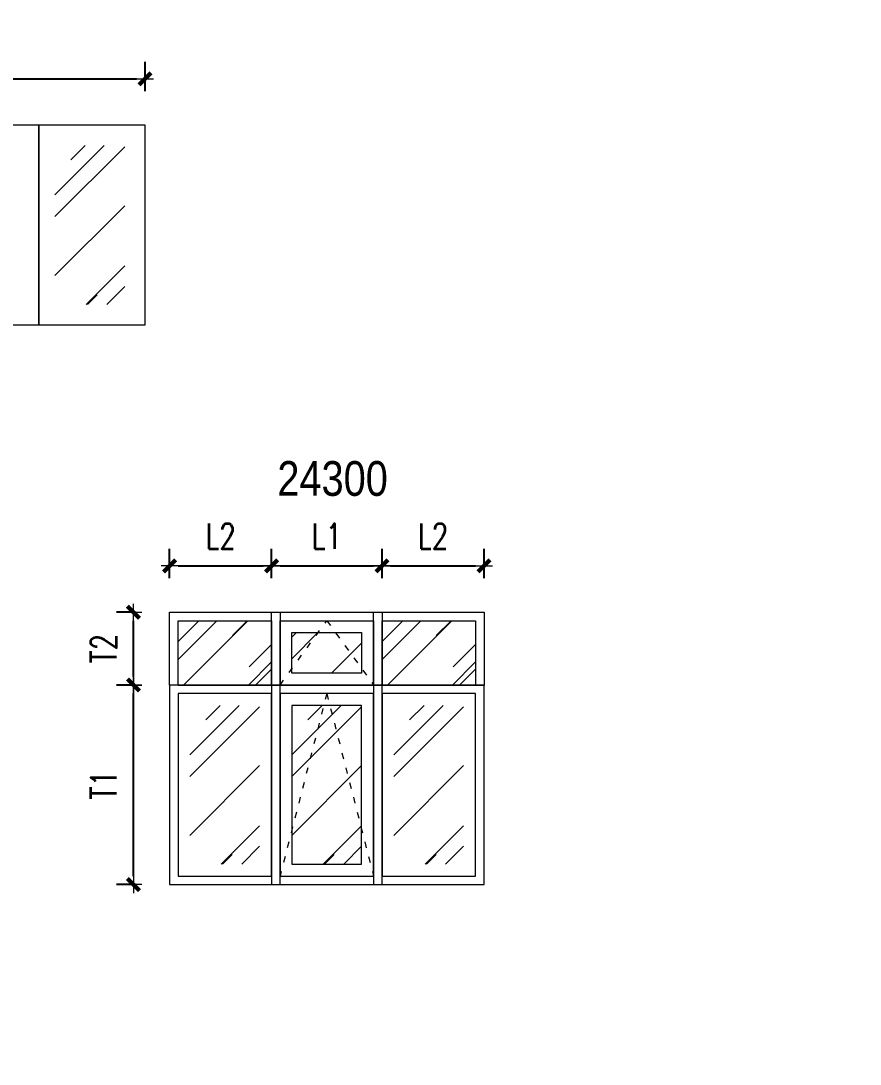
# Model space of a CAD drawing. Header units: centimetres. Extents: x 241563 to 294181, y -34797 to 61752.
# Drawn here: x 262915 to 267853, y 23762 to 29897 of the extents above; entities that cross this region are included whole.
import ezdxf

# ---------------------------------------------------------------- set-up
doc = ezdxf.new("R2010")
doc.units = ezdxf.units.CM
doc.header["$MEASUREMENT"] = 0
doc.linetypes.add('ACAD_ISO03W100', pattern=[30, 12, -18])
doc.layers.add('0.00', color=130, linetype='Continuous', lineweight=0)
doc.styles.add('ISO', font='ARIALN.TTF')
doc.styles.add('TEXT', font='simplex.shx', dxfattribs={"width": 0.75})
doc.dimstyles.new('D100B', dxfattribs={"dimscale": 100, "dimtxt": 1.5, "dimasz": 0.5, "dimexe": 1, "dimexo": 2, "dimgap": 1, "dimtad": 1, "dimdec": 0, "dimzin": 0, "dimdsep": 46, "dimtxsty": 'TEXT', "dimblk1": 'tick', "dimblk2": 'tick', "dimsah": 1, "dimcen": 0, "dimclre": 15, "dimadec": 0, "dimazin": 0, "dimtfac": 1, "dimtdec": 0, "dimtix": 1, "dimtmove": 2, "dimatfit": 3, "dimldrblk": 'tick', "dimfxl": 1, "dimtolj": 1, "dimtzin": 0, "dimarcsym": 0})

# ---------------------------------------------------------------- blocks, each defined once
blk = doc.blocks.new('tick')
for p, q in [((-1, 0), (1, 0)), ((0, 1), (0, -1))]:
    blk.add_line(p, q)
at = {"const_width": 0.5}
blk.add_lwpolyline([(-0.71, -0.71), (0.71, 0.71)], dxfattribs=at)
blk = doc.blocks.new('*D640')
at = {"color": 15, "linetype": 'Continuous', "lineweight": -2, "ltscale": 2, "transparency": 16777216}
for p, q in [((263727.6, 8963.3), (263727.6, 9074)), ((264927.6, 8963.3), (264927.6, 9074))]:
    blk.add_line(p, q, dxfattribs=at)
at = {"color": 0, "linetype": 'Continuous', "lineweight": -2, "ltscale": 2, "transparency": 16777216}
blk.add_line((264877.6, 8974), (263777.6, 8974), dxfattribs=at)
at = {"layer": '0.00', "color": 15, "linetype": 'Continuous', "lineweight": -2, "ltscale": 2, "transparency": 16777216}
for p, q in [((266552.5, 42751.9), (266552.5, 42924.1)), ((267802.5, 42751.9), (267802.5, 42924.1))]:
    blk.add_line(p, q, dxfattribs=at)
at = {"layer": '0.00', "color": 0, "linetype": 'Continuous', "lineweight": -2, "ltscale": 2, "transparency": 16777216}
blk.add_line((266602.5, 42824.1), (267752.5, 42824.1), dxfattribs=at)
at = {"layer": 'Defpoints', "color": 0, "linetype": 'Continuous', "ltscale": 2, "transparency": 16777216}
for p in [(267802.5, 42824.1), (266552.5, 42551.9), (267802.5, 42551.9), (263727.6, 8974), (263727.6, 8763.3), (264927.6, 8763.3)]:
    blk.add_point(p, dxfattribs=at)
at = {"color": 0, "linetype": 'Continuous', "lineweight": -2, "ltscale": 2, "transparency": 16777216, "xscale": 50, "yscale": 50, "zscale": 50, "rotation": 180}
blk.add_blockref('tick', (263727.6, 8974), dxfattribs=at)
at = {"color": 0, "linetype": 'Continuous', "lineweight": -2, "ltscale": 2, "transparency": 16777216, "xscale": 50, "yscale": 50, "zscale": 50}
blk.add_blockref('tick', (264927.6, 8974), dxfattribs=at)
at = {"layer": '0.00', "color": 0, "linetype": 'Continuous', "lineweight": -2, "ltscale": 2, "transparency": 16777216, "xscale": 50, "yscale": 50, "zscale": 50, "rotation": 180}
blk.add_blockref('tick', (266552.5, 42824.1), dxfattribs=at)
at = {"layer": '0.00', "color": 0, "linetype": 'Continuous', "lineweight": -2, "ltscale": 2, "transparency": 16777216, "xscale": 50, "yscale": 50, "zscale": 50}
blk.add_blockref('tick', (267802.5, 42824.1), dxfattribs=at)
at = {"color": 0, "linetype": 'Continuous', "ltscale": 2, "transparency": 16777216, "insert": (264327.6, 9149), "char_height": 150, "attachment_point": 5, "style": 'TEXT'}
blk.add_mtext('\\A1;L2', dxfattribs=at)
at = {"layer": '0.00', "color": 0, "linetype": 'Continuous', "ltscale": 2, "transparency": 16777216, "insert": (267177.5, 42999.1), "char_height": 150, "attachment_point": 5, "style": 'TEXT'}
blk.add_mtext('\\A1;L1', dxfattribs=at)
blk = doc.blocks.new('*D669')
at = {"layer": '0.00', "color": 15, "linetype": 'Continuous', "lineweight": -2, "ltscale": 2, "transparency": 16777216}
for p, q in [((260545.4, 29483.3), (260545.4, 29655.4)), ((263645.4, 29483.3), (263645.4, 29655.4))]:
    blk.add_line(p, q, dxfattribs=at)
at = {"layer": '0.00', "color": 0, "linetype": 'Continuous', "lineweight": -2, "ltscale": 2, "transparency": 16777216}
blk.add_line((260595.4, 29555.4), (263595.4, 29555.4), dxfattribs=at)
at = {"layer": 'Defpoints', "color": 0, "linetype": 'Continuous', "ltscale": 2, "transparency": 16777216}
for p in [(263645.4, 29555.4), (260545.4, 29283.3), (263645.4, 29283.3)]:
    blk.add_point(p, dxfattribs=at)
at = {"layer": '0.00', "color": 0, "linetype": 'Continuous', "lineweight": -2, "ltscale": 2, "transparency": 16777216, "xscale": 50, "yscale": 50, "zscale": 50, "rotation": 180}
blk.add_blockref('tick', (260545.4, 29555.4), dxfattribs=at)
at = {"layer": '0.00', "color": 0, "linetype": 'Continuous', "lineweight": -2, "ltscale": 2, "transparency": 16777216, "xscale": 50, "yscale": 50, "zscale": 50}
blk.add_blockref('tick', (263645.4, 29555.4), dxfattribs=at)
at = {"layer": '0.00', "color": 0, "linetype": 'Continuous', "ltscale": 2, "transparency": 16777216, "insert": (262095.4, 29730.4), "char_height": 150, "attachment_point": 5, "style": 'TEXT'}
blk.add_mtext('\\A1;L1', dxfattribs=at)
blk = doc.blocks.new('*D675')
at = {"layer": '0.00', "color": 15, "linetype": 'Continuous', "lineweight": -2, "ltscale": 2, "transparency": 16777216}
for p, q in [((264389.5, 26619.8), (264389.5, 26792)), ((265039.5, 26619.8), (265039.5, 26792))]:
    blk.add_line(p, q, dxfattribs=at)
at = {"layer": '0.00', "color": 0, "linetype": 'Continuous', "lineweight": -2, "ltscale": 2, "transparency": 16777216}
blk.add_line((264439.5, 26692), (264989.5, 26692), dxfattribs=at)
at = {"layer": 'Defpoints', "color": 0, "linetype": 'Continuous', "ltscale": 2, "transparency": 16777216}
for p in [(265039.5, 26692), (264389.5, 26419.8), (265039.5, 26419.8)]:
    blk.add_point(p, dxfattribs=at)
at = {"layer": '0.00', "color": 0, "linetype": 'Continuous', "lineweight": -2, "ltscale": 2, "transparency": 16777216, "xscale": 50, "yscale": 50, "zscale": 50, "rotation": 180}
blk.add_blockref('tick', (264389.5, 26692), dxfattribs=at)
at = {"layer": '0.00', "color": 0, "linetype": 'Continuous', "lineweight": -2, "ltscale": 2, "transparency": 16777216, "xscale": 50, "yscale": 50, "zscale": 50}
blk.add_blockref('tick', (265039.5, 26692), dxfattribs=at)
at = {"layer": '0.00', "color": 0, "linetype": 'Continuous', "ltscale": 2, "transparency": 16777216, "insert": (264714.5, 26867), "char_height": 150, "attachment_point": 5, "style": 'TEXT'}
blk.add_mtext('\\A1;L1', dxfattribs=at)
blk = doc.blocks.new('*D691')
at = {"layer": '0.00', "color": 15, "linetype": 'Continuous', "lineweight": -2, "ltscale": 2, "transparency": 16777216}
for p, q in [((265039.5, 26619.8), (265039.5, 26792)), ((265639.5, 26619.8), (265639.5, 26792))]:
    blk.add_line(p, q, dxfattribs=at)
at = {"layer": '0.00', "color": 0, "linetype": 'Continuous', "lineweight": -2, "ltscale": 2, "transparency": 16777216}
blk.add_line((265089.5, 26692), (265589.5, 26692), dxfattribs=at)
at = {"layer": 'Defpoints', "color": 0, "linetype": 'Continuous', "ltscale": 2, "transparency": 16777216}
for p in [(265639.5, 26692), (265039.5, 26419.8), (265639.5, 26419.8)]:
    blk.add_point(p, dxfattribs=at)
at = {"layer": '0.00', "color": 0, "linetype": 'Continuous', "lineweight": -2, "ltscale": 2, "transparency": 16777216, "xscale": 50, "yscale": 50, "zscale": 50, "rotation": 180}
blk.add_blockref('tick', (265039.5, 26692), dxfattribs=at)
at = {"layer": '0.00', "color": 0, "linetype": 'Continuous', "lineweight": -2, "ltscale": 2, "transparency": 16777216, "xscale": 50, "yscale": 50, "zscale": 50}
blk.add_blockref('tick', (265639.5, 26692), dxfattribs=at)
at = {"layer": '0.00', "color": 0, "linetype": 'Continuous', "ltscale": 2, "transparency": 16777216, "insert": (265339.5, 26867), "char_height": 150, "attachment_point": 5, "style": 'TEXT'}
blk.add_mtext('\\A1;L2', dxfattribs=at)
blk = doc.blocks.new('*D692')
at = {"layer": '0.00', "color": 15, "linetype": 'Continuous', "lineweight": -2, "ltscale": 2, "transparency": 16777216}
for p, q in [((263789.5, 26619.8), (263789.5, 26792)), ((264389.5, 26619.8), (264389.5, 26792))]:
    blk.add_line(p, q, dxfattribs=at)
at = {"layer": '0.00', "color": 0, "linetype": 'Continuous', "lineweight": -2, "ltscale": 2, "transparency": 16777216}
blk.add_line((263839.5, 26692), (264339.5, 26692), dxfattribs=at)
at = {"layer": 'Defpoints', "color": 0, "linetype": 'Continuous', "ltscale": 2, "transparency": 16777216}
for p in [(264389.5, 26692), (263789.5, 26419.8), (264389.5, 26419.8)]:
    blk.add_point(p, dxfattribs=at)
at = {"layer": '0.00', "color": 0, "linetype": 'Continuous', "lineweight": -2, "ltscale": 2, "transparency": 16777216, "xscale": 50, "yscale": 50, "zscale": 50, "rotation": 180}
blk.add_blockref('tick', (263789.5, 26692), dxfattribs=at)
at = {"layer": '0.00', "color": 0, "linetype": 'Continuous', "lineweight": -2, "ltscale": 2, "transparency": 16777216, "xscale": 50, "yscale": 50, "zscale": 50}
blk.add_blockref('tick', (264389.5, 26692), dxfattribs=at)
at = {"layer": '0.00', "color": 0, "linetype": 'Continuous', "ltscale": 2, "transparency": 16777216, "insert": (264089.5, 26867), "char_height": 150, "attachment_point": 5, "style": 'TEXT'}
blk.add_mtext('\\A1;L2', dxfattribs=at)
blk = doc.blocks.new('*D761')
at = {"layer": '0.00', "color": 15, "linetype": 'Continuous', "lineweight": -2, "ltscale": 2, "transparency": 16777216}
for p, q in [((263589.5, 26419.8), (263477.1, 26419.8)), ((263589.5, 25991.5), (263477.1, 25991.5))]:
    blk.add_line(p, q, dxfattribs=at)
at = {"layer": '0.00', "color": 0, "linetype": 'Continuous', "lineweight": -2, "ltscale": 2, "transparency": 16777216}
blk.add_line((263577.1, 26041.5), (263577.1, 26369.8), dxfattribs=at)
at = {"layer": 'Defpoints', "color": 0, "linetype": 'Continuous', "ltscale": 2, "transparency": 16777216}
for p in [(263577.1, 26419.8), (263789.5, 26419.8), (263789.5, 25991.5)]:
    blk.add_point(p, dxfattribs=at)
at = {"layer": '0.00', "color": 0, "linetype": 'Continuous', "lineweight": -2, "ltscale": 2, "transparency": 16777216, "xscale": 50, "yscale": 50, "zscale": 50}
for p, rotation in [((263577.1, 26419.8), 90), ((263577.1, 25991.5), 270)]:
    blk.add_blockref('tick', p, dxfattribs=dict(at, rotation=rotation))
at = {"layer": '0.00', "color": 0, "linetype": 'Continuous', "ltscale": 2, "transparency": 16777216, "insert": (263402.1, 26205.7), "char_height": 150, "attachment_point": 5, "rotation": 90, "style": 'TEXT'}
blk.add_mtext('\\A1;T2', dxfattribs=at)
blk = doc.blocks.new('*D762')
at = {"layer": '0.00', "color": 15, "linetype": 'Continuous', "lineweight": -2, "ltscale": 2, "transparency": 16777216}
for p, q in [((263589.5, 25991.5), (263477.1, 25991.5)), ((263589.5, 24818.1), (263477.1, 24818.1))]:
    blk.add_line(p, q, dxfattribs=at)
at = {"layer": '0.00', "color": 0, "linetype": 'Continuous', "lineweight": -2, "ltscale": 2, "transparency": 16777216}
blk.add_line((263577.1, 24868.1), (263577.1, 25941.5), dxfattribs=at)
at = {"layer": 'Defpoints', "color": 0, "linetype": 'Continuous', "ltscale": 2, "transparency": 16777216}
for p in [(263577.1, 25991.5), (263789.5, 25991.5), (263789.5, 24818.1)]:
    blk.add_point(p, dxfattribs=at)
at = {"layer": '0.00', "color": 0, "linetype": 'Continuous', "lineweight": -2, "ltscale": 2, "transparency": 16777216, "xscale": 50, "yscale": 50, "zscale": 50}
for p, rotation in [((263577.1, 25991.5), 90), ((263577.1, 24818.1), 270)]:
    blk.add_blockref('tick', p, dxfattribs=dict(at, rotation=rotation))
at = {"layer": '0.00', "color": 0, "linetype": 'Continuous', "ltscale": 2, "transparency": 16777216, "insert": (263402.1, 25404.8), "char_height": 150, "attachment_point": 5, "rotation": 90, "style": 'TEXT'}
blk.add_mtext('\\A1;T1', dxfattribs=at)

msp = doc.modelspace()

# ---------------------------------------------------------------- hatches: boundary and pattern name
at = {"layer": '0.00', "linetype": 'Continuous', "ltscale": 2}
h = msp.add_hatch(dxfattribs=at)
h.set_pattern_fill('AR-RROOF', color=4, scale=500, angle=45)
h.set_pattern_definition([(45, (7814.13, 10325.25), (424.2641, 1131.37085), [7500, -1000, 2500, -500]), (45, (8107.6, 10972.26), (-823.7794, 116.6726), [1500, -165, 3000, -375]), (45, (7690.38, 10802.55), (1601.59686, 2075.3584), [4000, -700, 2000, -500])])
h.paths.add_polyline_path([(263525.4, 29163.3), (263115.4, 29163.3), (263115.4, 28229.9), (263525.4, 28229.9)])
h = msp.add_hatch(dxfattribs=at)
h.set_pattern_fill('AR-RROOF', color=4, scale=300, angle=45)
h.set_pattern_definition([(45, (-38700.47, -6324.37), (254.55844, 678.8225), [4500, -600, 1500, -300]), (45, (-38524.4, -5936.17), (-494.26764, 70.00357), [900, -99, 1800, -225]), (45, (-38774.72, -6038), (960.95812, 1245.21504), [2400, -420, 1200, -300])])
h.paths.add_polyline_path([(264389.5, 26369.8), (263839.5, 26369.8), (263839.5, 25991.5), (264389.5, 25991.5)])
h = msp.add_hatch(dxfattribs=at)
h.set_pattern_fill('AR-RROOF', color=4, scale=300, angle=45)
h.set_pattern_definition([(45, (-37500.47, -6324.37), (254.55844, 678.8225), [4500, -600, 1500, -300]), (45, (-37324.4, -5936.17), (-494.26764, 70.00357), [900, -99, 1800, -225]), (45, (-37574.72, -6038), (960.95812, 1245.21504), [2400, -420, 1200, -300])])
h.paths.add_polyline_path([(265589.5, 26369.8), (265039.5, 26369.8), (265039.5, 25991.5), (265589.5, 25991.5)])
h = msp.add_hatch(dxfattribs=at)
h.set_pattern_fill('AR-RROOF', color=4, scale=500, angle=45)
h.set_pattern_definition([(45, (-31630.2, -2317.9), (424.2641, 1131.37085), [7500, -1000, 2500, -500]), (45, (-31336.75, -1670.9), (-823.7794, 116.6726), [1500, -165, 3000, -375]), (45, (-31753.95, -1840.6), (1601.59686, 2075.3584), [4000, -700, 2000, -500])])
h.paths.add_polyline_path([(264919.5, 26299.8), (264509.5, 26299.8), (264509.5, 26061.5), (264919.5, 26061.5)])
h = msp.add_hatch(dxfattribs=at)
h.set_pattern_fill('AR-RROOF', color=4, scale=500, angle=45)
h.set_pattern_definition([(45, (8608.23, 7033.5), (424.2641, 1131.37085), [7500, -1000, 2500, -500]), (45, (8901.7, 7680.5), (-823.7794, 116.6726), [1500, -165, 3000, -375]), (45, (8484.5, 7510.8), (1601.59686, 2075.3584), [4000, -700, 2000, -500])])
h.paths.add_polyline_path([(264319.5, 25871.5), (263909.5, 25871.5), (263909.5, 24938.1), (264319.5, 24938.1)])
h = msp.add_hatch(dxfattribs=at)
h.set_pattern_fill('AR-RROOF', color=4, scale=500, angle=45)
h.set_pattern_definition([(45, (9208.23, 7033.5), (424.2641, 1131.37085), [7500, -1000, 2500, -500]), (45, (9501.7, 7680.5), (-823.7794, 116.6726), [1500, -165, 3000, -375]), (45, (9084.5, 7510.8), (1601.59686, 2075.3584), [4000, -700, 2000, -500])])
h.paths.add_polyline_path([(264919.5, 25871.5), (264509.5, 25871.5), (264509.5, 24938.1), (264919.5, 24938.1)])
h = msp.add_hatch(dxfattribs=at)
h.set_pattern_fill('AR-RROOF', color=4, scale=500, angle=45)
h.set_pattern_definition([(45, (9808.23, 7033.5), (424.2641, 1131.37085), [7500, -1000, 2500, -500]), (45, (10101.7, 7680.5), (-823.7794, 116.6726), [1500, -165, 3000, -375]), (45, (9684.5, 7510.8), (1601.59686, 2075.3584), [4000, -700, 2000, -500])])
h.paths.add_polyline_path([(265519.5, 25871.5), (265109.5, 25871.5), (265109.5, 24938.1), (265519.5, 24938.1)])

# ---------------------------------------------------------------- linework, layer by layer
at = {"layer": '0.00', "color": 40, "linetype": 'Continuous', "ltscale": 2, "true_color": 0xf8d731}
for p, q in [((263839.5, 25991.5), (264439.5, 25991.5)), ((264439.5, 25991.5), (265039.5, 25991.5)), ((265039.5, 25991.5), (265639.5, 25991.5))]:
    msp.add_line(p, q, dxfattribs=at)
for points in [[(263020.4, 29283.3), (262395.4, 29283.3), (262395.4, 28109.9), (263020.4, 28109.9)], [(263645.4, 29283.3), (263020.4, 29283.3), (263020.4, 28109.9), (263645.4, 28109.9)], [(264439.5, 25991.5), (263789.5, 25991.5), (263789.5, 24818.1), (264439.5, 24818.1)], [(265039.5, 25991.5), (264389.5, 25991.5), (264389.5, 24818.1), (265039.5, 24818.1)], [(265639.5, 25991.5), (264989.5, 25991.5), (264989.5, 24818.1), (265639.5, 24818.1)], [(264389.5, 25941.5), (263839.5, 25941.5), (263839.5, 24868.1), (264389.5, 24868.1)], [(264989.5, 25941.5), (264439.5, 25941.5), (264439.5, 24868.1), (264989.5, 24868.1)], [(265589.5, 25941.5), (265039.5, 25941.5), (265039.5, 24868.1), (265589.5, 24868.1)], [(264919.5, 25871.5), (264509.5, 25871.5), (264509.5, 24938.1), (264919.5, 24938.1)]]:
    msp.add_lwpolyline(points, close=True, dxfattribs=at)
at = {"layer": '0.00', "color": 40, "linetype": 'Continuous', "ltscale": 0.5, "true_color": 0xf8d731}
for points in [[(264439.5, 25991.5), (263789.5, 25991.5), (263789.5, 26419.8), (264439.5, 26419.8)], [(265039.5, 25991.5), (264389.5, 25991.5), (264389.5, 26419.8), (265039.5, 26419.8)], [(265639.5, 25991.5), (264989.5, 25991.5), (264989.5, 26419.8), (265639.5, 26419.8)], [(264389.5, 25991.5), (263839.5, 25991.5), (263839.5, 26369.8), (264389.5, 26369.8)], [(264989.5, 25991.5), (264439.5, 25991.5), (264439.5, 26369.8), (264989.5, 26369.8)], [(265589.5, 25991.5), (265039.5, 25991.5), (265039.5, 26369.8), (265589.5, 26369.8)], [(264919.5, 26061.5), (264509.5, 26061.5), (264509.5, 26299.8), (264919.5, 26299.8)], [(264919.5, 26061.5), (264509.5, 26061.5), (264509.5, 26299.8), (264919.5, 26299.8)]]:
    msp.add_lwpolyline(points, close=True, dxfattribs=at)
at = {"layer": '0.00', "color": 40, "linetype": 'ACAD_ISO03W100', "ltscale": 3, "true_color": 0xf8d731}
for points in [[(264439.5, 25991.5), (264714.5, 26369.8), (264989.5, 25991.5)], [(264714.5, 25941.5), (264439.5, 24868.1)], [(264714.5, 25941.5), (264989.5, 24868.1)]]:
    msp.add_lwpolyline(points, dxfattribs=at)

# ---------------------------------------------------------------- texts
at = {"layer": '0.00', "color": 40, "linetype": 'Continuous', "true_color": 0xf8d731, "insert": (264423.7, 27308.1), "char_height": 204.1, "width": 604.134, "attachment_point": 1, "style": 'ISO'}
msp.add_mtext('24300', dxfattribs=at)

# ---------------------------------------------------------------- dimensions: what is measured, and where the dimension line sits
at = {"linetype": 'Continuous', "ltscale": 2}
dim = msp.add_linear_dim(base=(263727.6, 8974), p1=(264927.6, 8763.3), p2=(263727.6, 8763.3), angle=180, text='L2', dimstyle='D100B', dxfattribs=at)
dim.commit()
dim.dimension.update_dxf_attribs({"geometry": '*D640', "text_midpoint": (264327.6, 9149)})
at = {"layer": '0.00', "color": 6, "linetype": 'Continuous', "ltscale": 2}
for base, p1, p2, text, picture, middle in [((267802.5, 42824.1), (266552.5, 42551.9), (267802.5, 42551.9), 'L1', '*D640', (267177.5, 42999.1)), ((263645.4, 29555.4), (260545.4, 29283.3), (263645.4, 29283.3), 'L1', '*D669', (262095.4, 29730.4)), ((264389.5, 26692), (263789.5, 26419.8), (264389.5, 26419.8), 'L2', '*D692', (264089.5, 26867)), ((265039.5, 26692), (264389.5, 26419.8), (265039.5, 26419.8), 'L1', '*D675', (264714.5, 26867)), ((265639.5, 26692), (265039.5, 26419.8), (265639.5, 26419.8), 'L2', '*D691', (265339.5, 26867))]:
    dim = msp.add_linear_dim(base=base, p1=p1, p2=p2, text=text, dimstyle='D100B', dxfattribs=at)
    dim.commit()
    dim.dimension.update_dxf_attribs({"geometry": picture, "text_midpoint": middle})
for base, p1, p2, text, picture, middle in [((263577.1, 26419.8), (263789.5, 25991.5), (263789.5, 26419.8), 'T2', '*D761', (263402.1, 26205.7)), ((263577.1, 25991.5), (263789.5, 24818.1), (263789.5, 25991.5), 'T1', '*D762', (263402.1, 25404.8))]:
    dim = msp.add_linear_dim(base=base, p1=p1, p2=p2, angle=90, text=text, dimstyle='D100B', dxfattribs=at)
    dim.commit()
    dim.dimension.update_dxf_attribs({"geometry": picture, "text_midpoint": middle})

doc.saveas('drawing.dxf')
